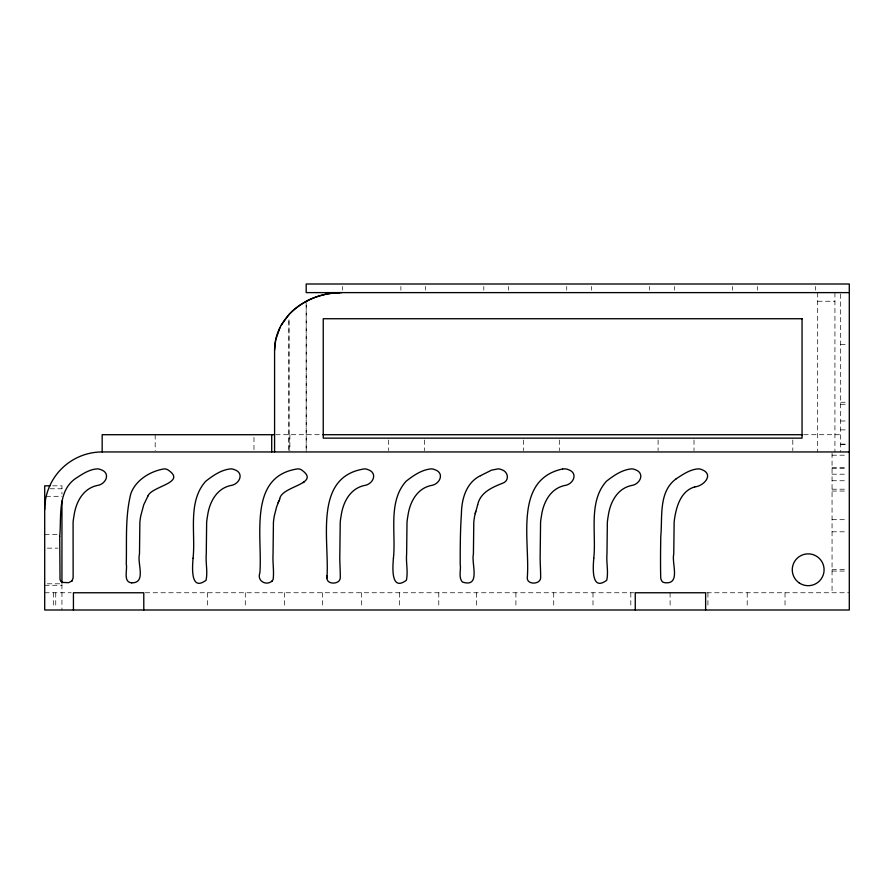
<?xml version="1.0" encoding="UTF-8"?>
<svg xmlns="http://www.w3.org/2000/svg" width="894" height="894" viewBox="0 0 894 894"><rect width="100%" height="100%" fill="white"/><g stroke="black" fill="none" stroke-linecap="round" stroke-linejoin="round"><path stroke-width="0.67" stroke-dasharray="4.47 3.35" d="M288.952 450.565L288.952 318.745L288.952 451.951M306.195 450.565L306.195 301.356M817.686 301.244L834.929 301.244M840.684 344.615L847.143 344.615M840.684 402.266L846.841 402.266M840.684 404.267L846.841 404.267M840.684 420.996L846.841 420.996M840.684 429.869L846.841 429.869M275.687 434.707L321.896 434.707M803.751 434.707L840.684 434.707M840.684 444.139L846.841 444.139M840.684 444.318L846.841 444.318M832.057 455.191L846.652 455.191M832.057 467.461L846.652 467.461M832.057 468.389L846.652 468.389M832.057 474.189L846.652 474.189M832.057 480.748L846.652 480.748M52.657 485.822L61.943 485.822L61.943 494.158M50.008 488.783L61.943 488.783M832.057 489.208L846.652 489.208M832.057 491.052L846.652 491.052M46.03 496.315L61.943 496.315M832.057 519.682L846.652 519.682M832.057 531.807L846.652 531.807M44.7 534.578L57.965 534.578M47.348 548.156L57.965 548.156M832.057 569.411L846.998 569.411M832.057 571.054L846.652 571.054M47.348 583.793L60.613 583.793M44.7 585.279L61.943 585.279M44.7 592.756L71.241 592.756M145.275 592.756L634.181 592.756M706.819 592.756L849.3 592.756M840.684 294.003L840.684 451.951M834.929 292.617L834.929 451.951M832.057 453.18L832.057 592.756M817.686 292.617L817.686 451.951M815.507 286.46L815.507 290.159M792.799 440.016L792.799 450.632M785.033 592.756L785.033 607.35M757.319 286.46L757.319 290.159M747.205 592.756L747.205 607.35M732.577 286.46L732.577 290.159M707.925 592.756L707.925 607.35M694.012 440.016L694.012 450.632M674.389 286.46L674.389 290.159M670.098 592.756L670.098 607.35M658.096 440.016L658.096 450.632M649.659 286.46L649.659 290.159M630.818 592.756L630.818 607.35M592.99 592.756L592.99 607.35M591.459 286.46L591.459 290.159M566.729 286.46L566.729 290.159M559.309 440.016L559.309 450.632M553.71 592.756L553.71 607.35M523.381 440.016L523.381 450.632M515.894 592.756L515.894 607.35M508.541 286.46L508.541 290.159M483.81 286.46L483.81 290.159M476.614 592.756L476.614 607.35M438.786 592.756L438.786 607.35M425.611 286.46L425.611 290.159M424.605 440.016L424.605 450.632M400.881 286.46L400.881 290.159M399.506 592.756L399.506 607.35M388.678 440.016L388.678 450.632M361.679 592.756L361.679 607.35M342.681 286.46L342.681 290.159M322.399 592.756L322.399 607.35M306.195 302.742L306.195 451.951M289.891 434.707L289.891 450.632M284.571 592.756L284.571 607.35M253.974 437.367L253.974 450.632M245.291 592.756L245.291 607.35M207.464 592.756L207.464 607.35M155.187 434.707L155.187 450.632M61.943 584.43L61.943 609.999M55.741 592.756L55.741 607.35M53.316 592.756L53.316 607.35"/><path stroke-width="1.34" d="M59.719 536.389L60.032 579.647L60.96 581.513L62.614 582.407L68.559 582.687L72.012 580.944L73.14 577.77L73.085 522.319A67.475 67.475 0 0 1 73.99 515.838C75.811 502.517 82.818 488.66 97.033 485.531C105.984 484.481 111.169 472.915 100.72 469.607A9.812 9.812 0 0 0 97.558 468.858C89.199 469.227 81.902 474.401 75.096 478.826C57.227 491.745 61.552 517.28 59.719 536.389M274.581 451.951L274.581 350.09L275.71 339.631L280.012 327.461M477.664 504.775L474.692 515.838A67.475 67.475 0 0 0 473.786 522.319L473.407 554.112C471.104 563.175 481.218 588.185 462.399 582.028C458.197 577.457 461.226 569.78 460.198 564.159C460.22 547.419 460.231 530.656 461.416 513.938C461.572 499.154 466.132 482.637 480.458 475.709M475.15 513.592L475.686 511.346M279.721 499.053L276.592 506.909L274.335 515.838A67.475 67.475 0 0 0 273.43 522.319L273.05 554.112C272.525 562.572 274.201 571.121 273.151 579.502C268.77 586.799 256.343 582.184 259.875 572.853C262.691 536.769 247.47 476.044 297.914 468.858A9.812 9.812 0 0 1 301.077 469.607C322.432 484.123 281.219 485.71 279.721 499.053M477.664 504.775C480.257 492.583 491.856 487.442 502.249 483.375C509.915 480.983 508.44 471.529 501.422 469.607A9.812 9.812 0 0 0 498.271 468.858L491.544 470.143L480.458 475.709M278.068 502.741L278.883 500.83M281.208 325.215L288.952 314.587M148.002 495.913L143.744 504.775L140.771 515.838A67.475 67.475 0 0 0 139.866 522.319L139.486 554.112C136.916 562.963 146.717 583.179 131.653 582.843M72.012 580.944L72.47 580.262M148.002 495.913C151.879 485.945 187.986 482.715 167.502 469.607A9.812 9.812 0 0 0 164.351 468.858C150.483 471.06 135.642 479.989 130.803 493.779C125.048 516.71 126.859 540.714 126.277 564.159C127.652 569.69 122.78 582.139 131.653 582.843M271.765 581.536L272.368 580.944M676.155 478.826C658.286 491.745 662.61 517.28 660.778 536.389C660.565 549.531 660.409 562.684 660.666 575.814C660.554 578.653 661.214 582.519 664.745 582.687C681.049 584.765 671.45 563.142 673.752 554.112L674.143 522.319A67.475 67.475 0 0 1 675.048 515.838C677.149 504.115 681.999 490.515 694.739 486.906M676.155 478.826C682.96 474.401 690.257 469.227 698.616 468.858A9.812 9.812 0 0 1 701.779 469.607C714.418 474.345 703.846 486.135 694.739 486.906M303.155 482.604L304.284 481.799M306.195 301.356L308.329 300.261M562.594 468.97C513.022 479.698 530.399 541.485 527.259 578.049C527.225 585.056 540.557 584.564 540.635 577.77C540.736 569.88 539.942 562.002 540.188 554.112L540.568 522.319A67.475 67.475 0 0 1 541.473 515.838C543.295 502.517 550.302 488.66 564.527 485.531C573.467 484.481 578.664 472.915 568.215 469.607A9.812 9.812 0 0 0 565.053 468.858L562.594 468.97M341.832 292.617C314.8 292.36 286.203 307.759 277.185 334.278A49.751 49.751 0 0 0 274.581 350.09M849.3 292.617L306.195 292.617L306.195 284.001L849.3 284.001L849.3 609.999L44.7 609.999L44.7 485.822L50.008 485.822M274.369 434.707L102.173 434.707L102.173 451.951A57.473 57.473 0 0 0 44.7 509.424M322.924 434.707L802.365 434.707M102.173 451.951L849.3 451.951M326.902 578.049C326.869 585.056 340.212 584.564 340.279 577.77C340.391 569.88 339.586 562.002 339.832 554.112L340.223 522.319A67.475 67.475 0 0 1 341.128 515.838C342.95 502.517 349.956 488.66 364.171 485.531C373.111 484.481 378.307 472.915 367.859 469.607A9.812 9.812 0 0 0 364.696 468.858C312.643 476.457 329.83 541.127 326.902 578.049L326.746 575.814M705.623 609.999L705.623 592.756L635.265 592.756L635.265 609.999M271.709 434.707L271.709 451.951M143.789 609.999L143.778 592.756L73.431 592.756L73.431 609.999M61.943 501.098L61.943 583.033M288.918 314.554A64.916 64.916 0 0 1 306.217 301.39M308.307 300.205A76.135 76.135 0 0 1 339.664 292.707M193.059 558.247C192.355 567.198 190.333 591.929 206.045 580.262C207.877 571.758 205.519 562.795 206.268 554.112L206.648 522.319A67.475 67.475 0 0 1 207.553 515.838C209.375 502.517 216.382 488.66 230.607 485.531C239.547 484.481 244.744 472.915 234.295 469.607A9.812 9.812 0 0 0 231.133 468.858C221.544 469.573 213.029 475.519 205.665 481.307C187.371 501.791 195.808 533.193 193.059 558.247M393.416 558.247C392.701 567.198 390.678 591.929 406.39 580.262C408.234 571.758 405.865 562.795 406.625 554.112L407.005 522.319A67.475 67.475 0 0 1 407.91 515.838C409.731 502.517 416.738 488.66 430.953 485.531C439.904 484.481 445.089 472.915 434.64 469.607A9.812 9.812 0 0 0 431.478 468.858C421.89 469.573 413.374 475.519 406.021 481.307C387.717 501.791 396.154 533.193 393.416 558.247M593.772 558.247C593.057 567.198 591.035 591.929 606.747 580.262C608.591 571.758 606.221 562.795 606.97 554.112L607.35 522.319A67.475 67.475 0 0 1 608.255 515.838C610.088 502.517 617.095 488.66 631.309 485.531C640.249 484.481 645.446 472.915 634.997 469.607A9.812 9.812 0 0 0 631.834 468.858C622.246 469.573 613.731 475.519 606.367 481.307C588.073 501.791 596.51 533.193 593.761 558.247M802.052 318.733L323.237 318.733L323.237 438.138L802.052 438.138L802.052 318.733M799.314 582.989A15.913 15.913 0 0 0 824.056 570.841A15.913 15.913 0 0 0 801.169 555.487A15.913 15.913 0 0 0 799.314 582.989"/></g></svg>
